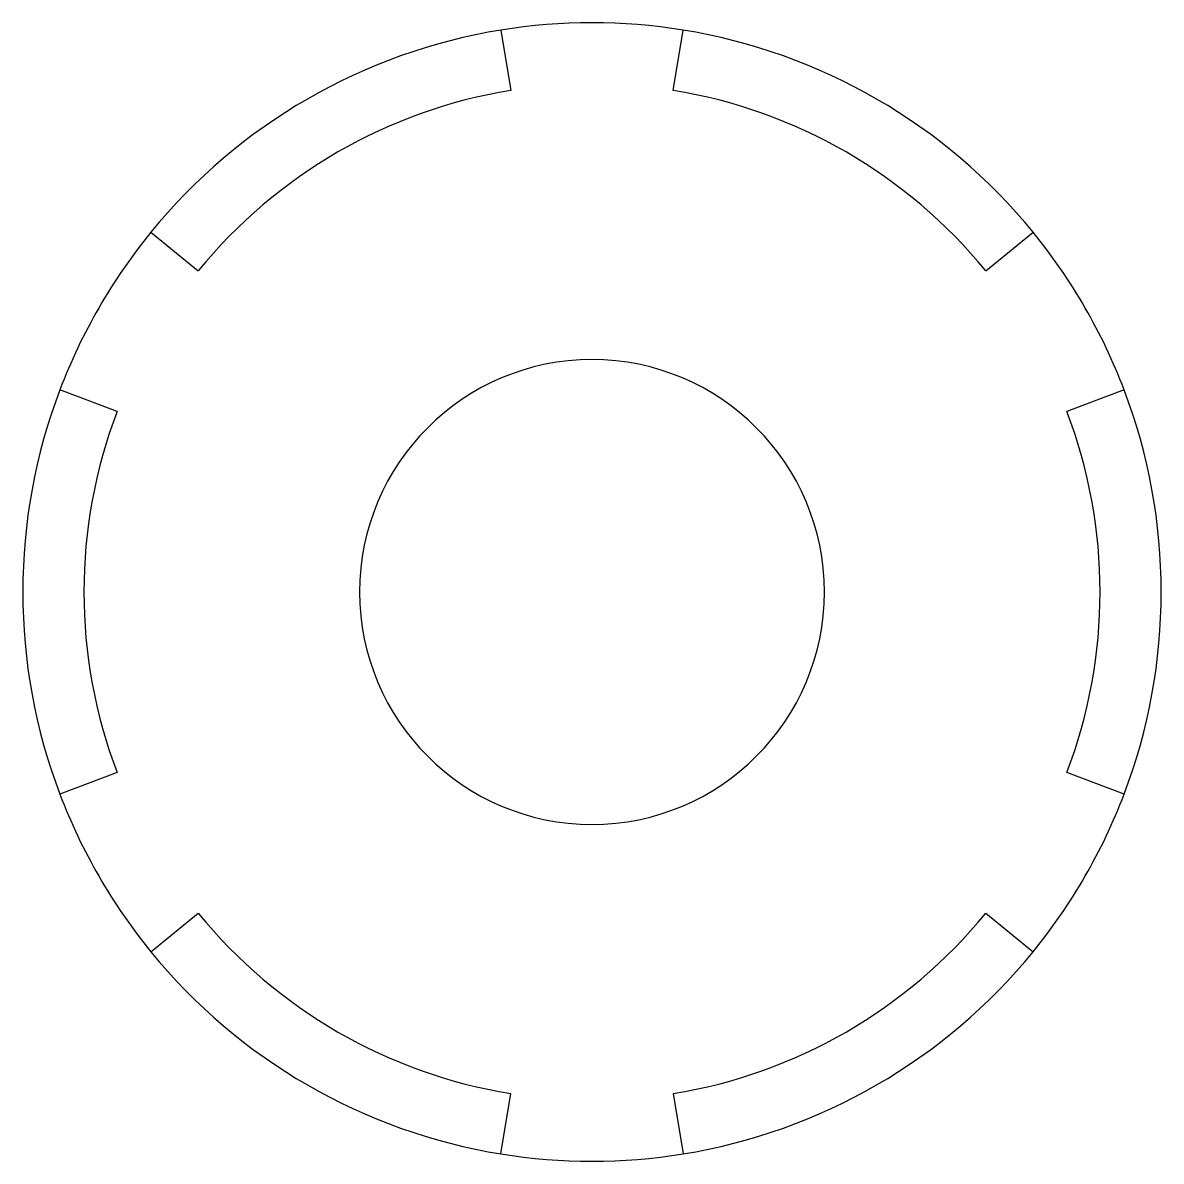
# Model space of a CAD drawing. Extents: x -30.2 to 30.2, y -30.2 to 30.2.
import ezdxf

# ---------------------------------------------------------------- set-up
doc = ezdxf.new("R2010")
doc.units = 0
doc.layers.add('layer1', color=7, linetype='CONTINUOUS')

msp = doc.modelspace()

# ---------------------------------------------------------------- linework, layer by layer
at = {"layer": 'layer1'}
for p, q in [((-4.836, 29.861), (-4.317, 26.653)), ((4.317, 26.653), (4.836, 29.861)), ((-23.442, 19.119), (-20.924, 17.065)), ((20.924, 17.065), (23.442, 19.119)), ((-25.24, 9.588), (-28.278, 10.742)), ((28.278, 10.742), (25.24, 9.588)), ((-25.24, -9.588), (-28.278, -10.742)), ((28.278, -10.742), (25.24, -9.588)), ((-23.442, -19.119), (-20.924, -17.065)), ((20.924, -17.065), (23.442, -19.119)), ((-4.836, -29.861), (-4.317, -26.653)), ((4.317, -26.653), (4.836, -29.861))]:
    msp.add_line(p, q, dxfattribs=at)
for radius, start, end in [(30.25, 80.8, 99.2), (30.25, 99.2, 140.8), (30.25, 39.2, 80.8), (27, 99.2, 140.8), (27, 39.2, 80.8), (30.25, 140.8, 159.2), (30.25, 20.8, 39.2), (12.35, 360, 180), (30.25, 159.2, 200.8), (30.25, 339.2, 20.8), (27, 159.2, 200.8), (27, 339.2, 20.8), (12.35, 180, 360), (30.25, 200.8, 219.2), (30.25, 320.8, 339.2), (27, 219.2, 260.8), (27, 279.2, 320.8), (30.25, 219.2, 260.8), (30.25, 279.2, 320.8), (30.25, 260.8, 279.2)]:
    msp.add_arc((0, 0), radius, start, end, dxfattribs=at)

doc.saveas('drawing.dxf')
